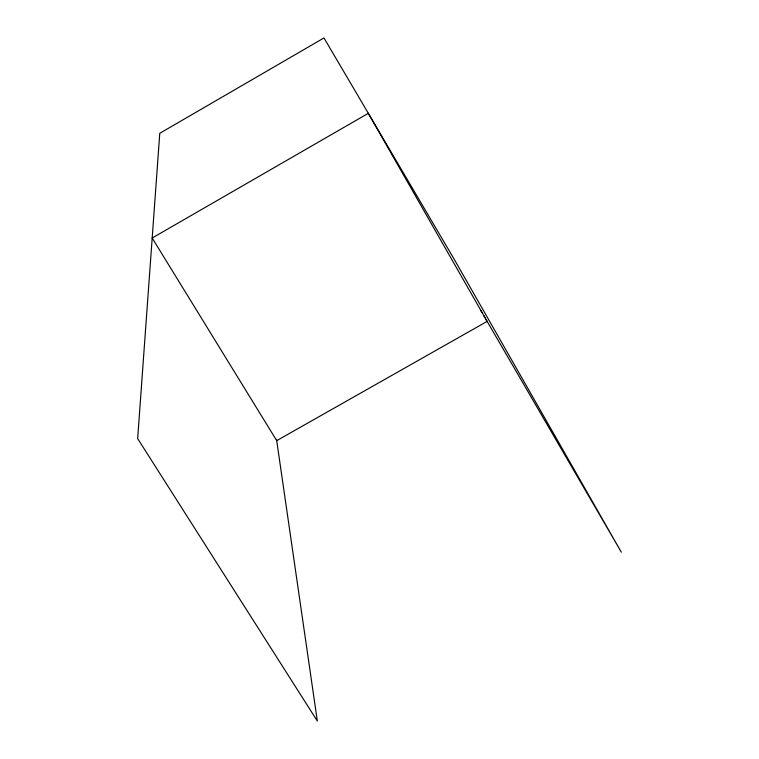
<?xml version="1.0" encoding="UTF-8"?>
<svg xmlns="http://www.w3.org/2000/svg" width="759" height="759" viewBox="0 0 759 759"><rect width="100%" height="100%" fill="white"/><g stroke="black" fill="none" stroke-linecap="round" stroke-linejoin="round"><path stroke-width="1.14" d="M480.836 310.564L482.022 312.613M483.806 315.687L485.029 317.784M486.083 319.596L621.336 552.201L453.759 258.506L323.97 37.95L159.769 133.309L137.664 438.607L317.338 721.05L276.608 439.897M368.314 113.319L152.189 238.013L276.722 440.647L487.126 321.399L368.314 113.319"/></g></svg>
